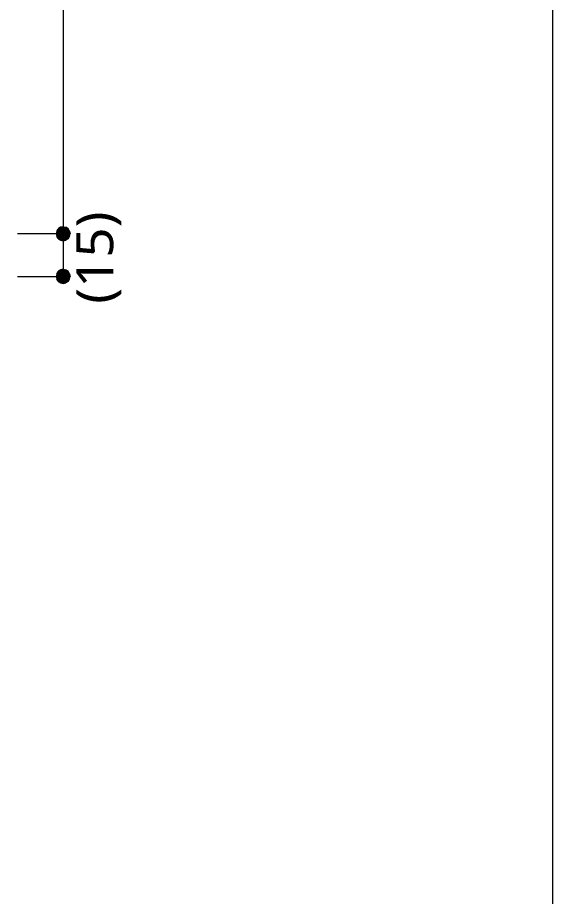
# Model space of a CAD drawing. Header units: millimetres. Extents: x 0 to 420, y 0 to 297.
# Drawn here: x 172.5 to 210.2, y 148.5 to 210.4 of the extents above; entities that cross this region are included whole.
import ezdxf
from ezdxf.enums import TextEntityAlignment as Align

# ---------------------------------------------------------------- set-up
doc = ezdxf.new("R2010")
doc.units = ezdxf.units.MM
doc.styles.add('kst32b', font='NotoSansJP-Variable.ttf')

msp = doc.modelspace()

# ---------------------------------------------------------------- hatches: boundary and pattern name
h = msp.add_hatch(color=7)
h.paths.add_polyline_path([(175.535, 195.644), (175.366, 195.516), (175.726, 195.178), (175.535, 195.644)])
h.paths.add_polyline_path([(175.366, 195.516), (175.726, 195.178), (175.26, 195.368), (175.366, 195.516)])
h.paths.add_polyline_path([(175.726, 195.178), (175.26, 195.368), (175.218, 195.178), (175.726, 195.178)])
h = msp.add_hatch(color=7)
h.paths.add_polyline_path([(175.218, 195.178), (175.26, 194.987), (175.726, 195.178), (175.218, 195.178)])
h.paths.add_polyline_path([(175.26, 194.987), (175.726, 195.178), (175.366, 194.818), (175.26, 194.987)])
h.paths.add_polyline_path([(175.726, 195.178), (175.366, 194.818), (175.535, 194.712), (175.726, 195.178)])
h = msp.add_hatch(color=7)
h.paths.add_polyline_path([(176.064, 195.516), (175.916, 195.644), (175.726, 195.178), (176.064, 195.516)])
h.paths.add_polyline_path([(175.916, 195.644), (175.726, 195.178), (175.726, 195.665), (175.916, 195.644)])
h.paths.add_polyline_path([(175.726, 195.178), (175.726, 195.665), (175.535, 195.644), (175.726, 195.178)])
for points in [[(175.535, 194.712), (175.726, 194.67), (175.726, 195.178), (175.535, 194.712)], [(175.535, 191.706), (175.726, 191.664), (175.726, 192.172), (175.535, 191.706)]]:
    msp.add_hatch(color=7).paths.add_polyline_path(points)
h = msp.add_hatch(color=7)
h.paths.add_polyline_path([(176.17, 194.987), (176.212, 195.178), (175.726, 195.178), (176.17, 194.987)])
h.paths.add_polyline_path([(176.212, 195.178), (175.726, 195.178), (176.17, 195.368), (176.212, 195.178)])
h.paths.add_polyline_path([(175.726, 195.178), (176.17, 195.368), (176.064, 195.516), (175.726, 195.178)])
h = msp.add_hatch(color=7)
h.paths.add_polyline_path([(175.726, 194.67), (175.916, 194.712), (175.726, 195.178), (175.726, 194.67)])
h.paths.add_polyline_path([(175.916, 194.712), (175.726, 195.178), (176.064, 194.818), (175.916, 194.712)])
h.paths.add_polyline_path([(175.726, 195.178), (176.064, 194.818), (176.17, 194.987), (175.726, 195.178)])
h = msp.add_hatch(color=7)
h.paths.add_polyline_path([(175.535, 192.638), (175.366, 192.532), (175.726, 192.172), (175.535, 192.638)])
h.paths.add_polyline_path([(175.366, 192.532), (175.726, 192.172), (175.26, 192.363), (175.366, 192.532)])
h.paths.add_polyline_path([(175.726, 192.172), (175.26, 192.363), (175.218, 192.172), (175.726, 192.172)])
h = msp.add_hatch(color=7)
h.paths.add_polyline_path([(176.064, 192.532), (175.916, 192.638), (175.726, 192.172), (176.064, 192.532)])
h.paths.add_polyline_path([(175.916, 192.638), (175.726, 192.172), (175.726, 192.68), (175.916, 192.638)])
h.paths.add_polyline_path([(175.726, 192.172), (175.726, 192.68), (175.535, 192.638), (175.726, 192.172)])
h = msp.add_hatch(color=7)
h.paths.add_polyline_path([(175.218, 192.172), (175.26, 191.982), (175.726, 192.172), (175.218, 192.172)])
h.paths.add_polyline_path([(175.26, 191.982), (175.726, 192.172), (175.366, 191.812), (175.26, 191.982)])
h.paths.add_polyline_path([(175.726, 192.172), (175.366, 191.812), (175.535, 191.706), (175.726, 192.172)])
h = msp.add_hatch(color=7)
h.paths.add_polyline_path([(176.17, 191.982), (176.212, 192.172), (175.726, 192.172), (176.17, 191.982)])
h.paths.add_polyline_path([(176.212, 192.172), (175.726, 192.172), (176.17, 192.363), (176.212, 192.172)])
h.paths.add_polyline_path([(175.726, 192.172), (176.17, 192.363), (176.064, 192.532), (175.726, 192.172)])
h = msp.add_hatch(color=7)
h.paths.add_polyline_path([(175.726, 191.664), (175.916, 191.706), (175.726, 192.172), (175.726, 191.664)])
h.paths.add_polyline_path([(175.916, 191.706), (175.726, 192.172), (176.064, 191.812), (175.916, 191.706)])
h.paths.add_polyline_path([(175.726, 192.172), (176.064, 191.812), (176.17, 191.982), (175.726, 192.172)])

# ---------------------------------------------------------------- linework, layer by layer
at = {"lineweight": 13}
for points in [[(210.164, 285.983), (210.164, 45.995)], [(175.726, 225.848), (175.726, 195.178), (172.508, 195.178)], [(175.726, 195.178), (175.726, 192.172)], [(172.508, 192.172), (175.726, 192.172)]]:
    msp.add_lwpolyline(points, dxfattribs=at)
at = {"lineweight": 0}
for points in [[(175.726, 195.178), (175.26, 195.368), (175.218, 195.178)], [(175.218, 195.178), (175.26, 194.987), (175.726, 195.178)], [(175.366, 195.516), (175.726, 195.178), (175.26, 195.368)], [(175.26, 194.987), (175.726, 195.178), (175.366, 194.818)], [(175.535, 195.644), (175.366, 195.516), (175.726, 195.178)], [(175.726, 195.178), (175.366, 194.818), (175.535, 194.712)], [(175.726, 195.178), (175.726, 195.665), (175.535, 195.644)], [(175.535, 194.712), (175.726, 194.67), (175.726, 195.178)], [(175.916, 195.644), (175.726, 195.178), (175.726, 195.665)], [(176.064, 195.516), (175.916, 195.644), (175.726, 195.178)], [(175.726, 195.178), (176.17, 195.368), (176.064, 195.516)], [(176.212, 195.178), (175.726, 195.178), (176.17, 195.368)], [(175.726, 194.67), (175.916, 194.712), (175.726, 195.178)], [(175.916, 194.712), (175.726, 195.178), (176.064, 194.818)], [(175.726, 195.178), (176.064, 194.818), (176.17, 194.987)], [(176.17, 194.987), (176.212, 195.178), (175.726, 195.178)], [(175.535, 192.638), (175.366, 192.532), (175.726, 192.172)], [(175.726, 192.172), (175.726, 192.68), (175.535, 192.638)], [(175.916, 192.638), (175.726, 192.172), (175.726, 192.68)], [(176.064, 192.532), (175.916, 192.638), (175.726, 192.172)], [(175.726, 192.172), (175.26, 192.363), (175.218, 192.172)], [(175.218, 192.172), (175.26, 191.982), (175.726, 192.172)], [(175.366, 192.532), (175.726, 192.172), (175.26, 192.363)], [(175.26, 191.982), (175.726, 192.172), (175.366, 191.812)], [(175.726, 192.172), (175.366, 191.812), (175.535, 191.706)], [(175.535, 191.706), (175.726, 191.664), (175.726, 192.172)], [(175.726, 192.172), (176.17, 192.363), (176.064, 192.532)], [(176.212, 192.172), (175.726, 192.172), (176.17, 192.363)], [(175.726, 191.664), (175.916, 191.706), (175.726, 192.172)], [(175.916, 191.706), (175.726, 192.172), (176.064, 191.812)], [(175.726, 192.172), (176.064, 191.812), (176.17, 191.982)], [(176.17, 191.982), (176.212, 192.172), (175.726, 192.172)]]:
    msp.add_lwpolyline(points, close=True, dxfattribs=at)

# ---------------------------------------------------------------- texts
at = {"style": 'kst32b'}
msp.add_text('(15)', height=2.5989, dxfattribs=at).set_placement((179.239, 190.246), (179.239, 196.743), align=Align.FIT)

doc.saveas('drawing.dxf')
